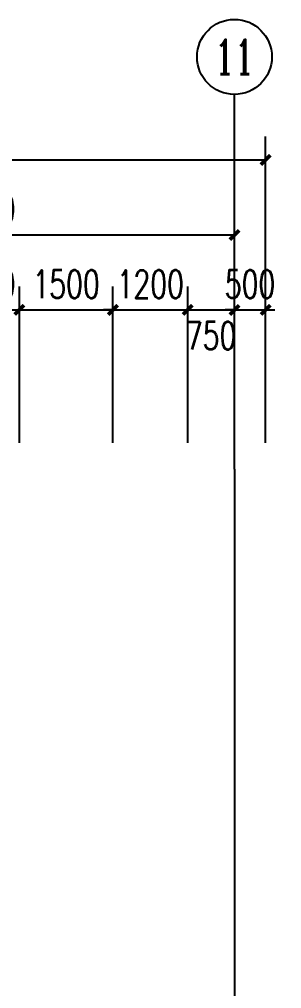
# Model space of a CAD drawing. Extents: x 1738711 to 2346805, y 1189731 to 2516152.
# Drawn here: x 1996042 to 2000249, y 1812035 to 1827549 of the extents above; entities that cross this region are included whole.
import ezdxf
from ezdxf.enums import TextEntityAlignment as Align

# ---------------------------------------------------------------- set-up
doc = ezdxf.new("R2010")
doc.units = 0
doc.header["$LTSCALE"] = 1000
doc.header["$MEASUREMENT"] = 0
for name, color, linetype in [('AXIS', 3, 'Continuous'), ('AXIS_TEXT', 7, 'Continuous'), ('DOTE', 1, 'Continuous'), ('PUB_DIM', 3, 'Continuous')]:
    doc.layers.add(name, color=color, linetype=linetype)
doc.styles.add('_TCH_AXIS', font='COMPLEX', dxfattribs={"bigfont": 'GBCBIG'})
doc.styles.add('_TCH_DIM_T3', font='SIMPLEX', dxfattribs={"width": 0.705882, "bigfont": 'GBCBIG'})
doc.styles.add('COMPLEX', font='COMPLEX')
doc.dimstyles.new('_TCH_ARCH&&150', dxfattribs={"dimtxt": 446.25, "dimasz": 150, "dimexe": 375, "dimexo": 450, "dimgap": 189.375, "dimtad": 1, "dimdec": 0, "dimzin": 0, "dimdsep": 46, "dimtxsty": '_TCH_DIM_T3', "dimblk": 'ARCHTICK', "dimcen": 0.09, "dimclrt": 7, "dimazin": 2, "dimtfac": 1, "dimtdec": 0, "dimtix": 1, "dimtmove": 2, "dimatfit": 3, "dimfxl": 1, "dimtolj": 1, "dimtzin": 0, "dimarcsym": 0})

# ---------------------------------------------------------------- blocks, each defined once
blk = doc.blocks.new('_ArchTick')
at = {"color": 0, "linetype": 'ByBlock', "const_width": 0.4}
blk.add_lwpolyline([(-0.5, -0.5), (0.5, 0.5)], dxfattribs=at)
blk = doc.blocks.new('*D3371')
at = {"layer": 'Defpoints', "color": 0, "transparency": 16777216}
for p in [(1996042, 1822899), (1994842, 1820321), (1996042, 1820321)]:
    blk.add_point(p, dxfattribs=at)
at = {"layer": 'PUB_DIM', "color": 0, "lineweight": -2, "transparency": 16777216}
for p, q in [((1994842, 1820771), (1994842, 1823274)), ((1996042, 1820771), (1996042, 1823274)), ((1994842, 1822899), (1994692, 1822899)), ((1994842, 1822899), (1996042, 1822899)), ((1996042, 1822899), (1996192, 1822899))]:
    blk.add_line(p, q, dxfattribs=at)
at = {"layer": 'PUB_DIM', "color": 0, "lineweight": -2, "transparency": 16777216, "xscale": 150, "yscale": 150, "zscale": 150}
blk.add_blockref('_ArchTick', (1994842, 1822899), dxfattribs=at)
at = {"layer": 'PUB_DIM', "color": 0, "lineweight": -2, "transparency": 16777216, "xscale": 150, "yscale": 150, "zscale": 150, "rotation": 180}
blk.add_blockref('_ArchTick', (1996042, 1822899), dxfattribs=at)
at = {"layer": 'PUB_DIM', "color": 7, "transparency": 16777216, "insert": (1995442, 1823312), "char_height": 446.2, "attachment_point": 5, "style": '_TCH_DIM_T3'}
blk.add_mtext('\\A1;1200', dxfattribs=at)
blk = doc.blocks.new('*D3372')
at = {"layer": 'Defpoints', "color": 0, "transparency": 16777216}
for p in [(1997542, 1822899), (1996042, 1820321), (1997542, 1820321)]:
    blk.add_point(p, dxfattribs=at)
at = {"layer": 'PUB_DIM', "color": 0, "lineweight": -2, "transparency": 16777216}
for p, q in [((1996042, 1820771), (1996042, 1823274)), ((1997542, 1820771), (1997542, 1823274)), ((1996042, 1822899), (1997542, 1822899))]:
    blk.add_line(p, q, dxfattribs=at)
at = {"layer": 'PUB_DIM', "color": 0, "lineweight": -2, "transparency": 16777216, "xscale": 150, "yscale": 150, "zscale": 150, "rotation": 180}
blk.add_blockref('_ArchTick', (1996042, 1822899), dxfattribs=at)
at = {"layer": 'PUB_DIM', "color": 0, "lineweight": -2, "transparency": 16777216, "xscale": 150, "yscale": 150, "zscale": 150}
blk.add_blockref('_ArchTick', (1997542, 1822899), dxfattribs=at)
at = {"layer": 'PUB_DIM', "color": 7, "transparency": 16777216, "insert": (1996792, 1823312), "char_height": 446.2, "attachment_point": 5, "style": '_TCH_DIM_T3'}
blk.add_mtext('\\A1;1500', dxfattribs=at)
blk = doc.blocks.new('*D3373')
at = {"layer": 'Defpoints', "color": 0, "transparency": 16777216}
for p in [(1998742, 1822899), (1997542, 1820321), (1998742, 1820321)]:
    blk.add_point(p, dxfattribs=at)
at = {"layer": 'PUB_DIM', "color": 0, "lineweight": -2, "transparency": 16777216}
for p, q in [((1997542, 1820771), (1997542, 1823274)), ((1998742, 1820771), (1998742, 1823274)), ((1997542, 1822899), (1997392, 1822899)), ((1997542, 1822899), (1998742, 1822899)), ((1998742, 1822899), (1998892, 1822899))]:
    blk.add_line(p, q, dxfattribs=at)
at = {"layer": 'PUB_DIM', "color": 0, "lineweight": -2, "transparency": 16777216, "xscale": 150, "yscale": 150, "zscale": 150}
blk.add_blockref('_ArchTick', (1997542, 1822899), dxfattribs=at)
at = {"layer": 'PUB_DIM', "color": 0, "lineweight": -2, "transparency": 16777216, "xscale": 150, "yscale": 150, "zscale": 150, "rotation": 180}
blk.add_blockref('_ArchTick', (1998742, 1822899), dxfattribs=at)
at = {"layer": 'PUB_DIM', "color": 7, "transparency": 16777216, "insert": (1998142, 1823312), "char_height": 446.2, "attachment_point": 5, "style": '_TCH_DIM_T3'}
blk.add_mtext('\\A1;1200', dxfattribs=at)
blk = doc.blocks.new('*D3374')
at = {"layer": 'Defpoints', "color": 0, "transparency": 16777216}
for p in [(1999492, 1822899), (1998742, 1820321), (1999492, 1820321)]:
    blk.add_point(p, dxfattribs=at)
at = {"layer": 'PUB_DIM', "color": 0, "lineweight": -2, "transparency": 16777216}
for p, q in [((1998742, 1820771), (1998742, 1823274)), ((1999492, 1820771), (1999492, 1823274)), ((1998742, 1822899), (1999492, 1822899))]:
    blk.add_line(p, q, dxfattribs=at)
at = {"layer": 'PUB_DIM', "color": 0, "lineweight": -2, "transparency": 16777216, "xscale": 150, "yscale": 150, "zscale": 150, "rotation": 180}
blk.add_blockref('_ArchTick', (1998742, 1822899), dxfattribs=at)
at = {"layer": 'PUB_DIM', "color": 0, "lineweight": -2, "transparency": 16777216, "xscale": 150, "yscale": 150, "zscale": 150}
blk.add_blockref('_ArchTick', (1999492, 1822899), dxfattribs=at)
at = {"layer": 'PUB_DIM', "color": 7, "transparency": 16777216, "insert": (1999117, 1822487), "char_height": 446.2, "attachment_point": 5, "style": '_TCH_DIM_T3'}
blk.add_mtext('\\A1;750', dxfattribs=at)
blk = doc.blocks.new('*D3375')
at = {"layer": 'Defpoints', "color": 0, "transparency": 16777216}
for p in [(1999992, 1822899), (1999492, 1820321), (1999992, 1820321)]:
    blk.add_point(p, dxfattribs=at)
at = {"layer": 'PUB_DIM', "color": 0, "lineweight": -2, "transparency": 16777216}
for p, q in [((1999492, 1820771), (1999492, 1823274)), ((1999992, 1820771), (1999992, 1823274)), ((1999492, 1822899), (1999342, 1822899)), ((1999492, 1822899), (1999992, 1822899)), ((1999992, 1822899), (2000142, 1822899))]:
    blk.add_line(p, q, dxfattribs=at)
at = {"layer": 'PUB_DIM', "color": 0, "lineweight": -2, "transparency": 16777216, "xscale": 150, "yscale": 150, "zscale": 150}
blk.add_blockref('_ArchTick', (1999492, 1822899), dxfattribs=at)
at = {"layer": 'PUB_DIM', "color": 0, "lineweight": -2, "transparency": 16777216, "xscale": 150, "yscale": 150, "zscale": 150, "rotation": 180}
blk.add_blockref('_ArchTick', (1999992, 1822899), dxfattribs=at)
at = {"layer": 'PUB_DIM', "color": 7, "transparency": 16777216, "insert": (1999742, 1823312), "char_height": 446.2, "attachment_point": 5, "style": '_TCH_DIM_T3'}
blk.add_mtext('\\A1;500', dxfattribs=at)
blk = doc.blocks.new('*D3438')
at = {"layer": 'AXIS', "color": 0, "lineweight": -2, "transparency": 16777216}
for p, q in [((1991392, 1820799), (1991392, 1824474)), ((1999492, 1820799), (1999492, 1824474)), ((1991392, 1824099), (1999492, 1824099))]:
    blk.add_line(p, q, dxfattribs=at)
at = {"layer": 'Defpoints', "color": 0, "transparency": 16777216}
for p in [(1999492, 1824099), (1991392, 1820349), (1999492, 1820349)]:
    blk.add_point(p, dxfattribs=at)
at = {"layer": 'AXIS', "color": 0, "lineweight": -2, "transparency": 16777216, "xscale": 150, "yscale": 150, "zscale": 150, "rotation": 180}
blk.add_blockref('_ArchTick', (1991392, 1824099), dxfattribs=at)
at = {"layer": 'AXIS', "color": 0, "lineweight": -2, "transparency": 16777216, "xscale": 150, "yscale": 150, "zscale": 150}
blk.add_blockref('_ArchTick', (1999492, 1824099), dxfattribs=at)
at = {"layer": 'AXIS', "color": 7, "transparency": 16777216, "insert": (1995442, 1824512), "char_height": 446.2, "attachment_point": 5, "style": '_TCH_DIM_T3'}
blk.add_mtext('\\A1;8100', dxfattribs=at)
blk = doc.blocks.new('*D3439')
at = {"layer": 'AXIS', "color": 0, "lineweight": -2, "transparency": 16777216}
for p, q in [((1921292, 1820771), (1921292, 1825674)), ((1999992, 1820771), (1999992, 1825674)), ((1921292, 1825299), (1999992, 1825299))]:
    blk.add_line(p, q, dxfattribs=at)
at = {"layer": 'Defpoints', "color": 0, "transparency": 16777216}
for p in [(1999992, 1825299), (1921292, 1820321), (1999992, 1820321)]:
    blk.add_point(p, dxfattribs=at)
at = {"layer": 'AXIS', "color": 0, "lineweight": -2, "transparency": 16777216, "xscale": 150, "yscale": 150, "zscale": 150, "rotation": 180}
blk.add_blockref('_ArchTick', (1921292, 1825299), dxfattribs=at)
at = {"layer": 'AXIS', "color": 0, "lineweight": -2, "transparency": 16777216, "xscale": 150, "yscale": 150, "zscale": 150}
blk.add_blockref('_ArchTick', (1999992, 1825299), dxfattribs=at)
at = {"layer": 'AXIS', "color": 7, "transparency": 16777216, "insert": (1960642, 1825712), "char_height": 446.2, "attachment_point": 5, "style": '_TCH_DIM_T3'}
blk.add_mtext('\\A1;78700', dxfattribs=at)
blk = doc.blocks.new('_AXISO')
blk.add_circle((0, 0), 0.5)
at = {"layer": 'AXIS_TEXT', "style": 'COMPLEX', "width": 1.041667}
blk.add_attdef('A', text='', height=0.56, dxfattribs=at).set_placement((-0.25, -0.28), (0.25, -0.28), align=Align.FIT)

msp = doc.modelspace()

# ---------------------------------------------------------------- linework, layer by layer
at = {"layer": 'AXIS'}
msp.add_line((1999491.9, 1820349.3), (1999491.9, 1826349.3), dxfattribs=at)
at = {"layer": 'DOTE'}
msp.add_line((1999491.9, 1820349.3), (1999491.9, 1782657.1), dxfattribs=at)

# ---------------------------------------------------------------- block references
at = {"layer": 'AXIS'}
ref = msp.add_blockref('_AXISO', (1999491.9, 1826949.3), dxfattribs=dict(at, xscale=1200, yscale=1200, zscale=1200))
ref.add_attrib('A', '11', dxfattribs={"layer": 'AXIS_TEXT', "ltscale": 0.5, "height": 553.14, "style": '_TCH_AXIS'}).set_placement((1999175.8, 1826672.8), (1999808, 1826672.8), align=Align.FIT)

# ---------------------------------------------------------------- dimensions: what is measured, and where the dimension line sits
for p1, p2, distance, picture, middle in [((1921292.2, 1820321.2), (1999991.9, 1820321.2), 4978.1, '*D3439', (1960642.1, 1825711.8)), ((1991391.9, 1820349.3), (1999491.9, 1820349.3), 3750, '*D3438', (1995441.9, 1824511.8))]:
    dim = msp.add_aligned_dim(p1=p1, p2=p2, distance=distance, dimstyle='_TCH_ARCH&&150', dxfattribs=at)
    dim.commit()
    dim.dimension.update_dxf_attribs({"geometry": picture, "text_midpoint": middle})
at = {"layer": 'PUB_DIM'}
for p1, p2, picture, middle in [((1994841.9, 1820321.2), (1996041.9, 1820321.2), '*D3371', (1995441.9, 1823311.8)), ((1996041.9, 1820321.2), (1997541.9, 1820321.2), '*D3372', (1996791.9, 1823311.8)), ((1997541.9, 1820321.2), (1998741.9, 1820321.2), '*D3373', (1998141.9, 1823311.8)), ((1999491.9, 1820321.2), (1999991.9, 1820321.2), '*D3375', (1999741.9, 1823311.8))]:
    dim = msp.add_aligned_dim(p1=p1, p2=p2, distance=2578.1, dimstyle='_TCH_ARCH&&150', dxfattribs=at)
    dim.commit()
    dim.dimension.update_dxf_attribs({"geometry": picture, "text_midpoint": middle})
dim = msp.add_linear_dim(base=(1999491.9, 1822899.3), p1=(1998741.9, 1820321.2), p2=(1999491.9, 1820321.2), angle=360, dimstyle='_TCH_ARCH&&150', dxfattribs=at)
dim.commit()
dim.dimension.update_dxf_attribs({"geometry": '*D3374', "text_midpoint": (1999116.9, 1822486.8), "dimtype": 129})

doc.saveas('drawing.dxf')
